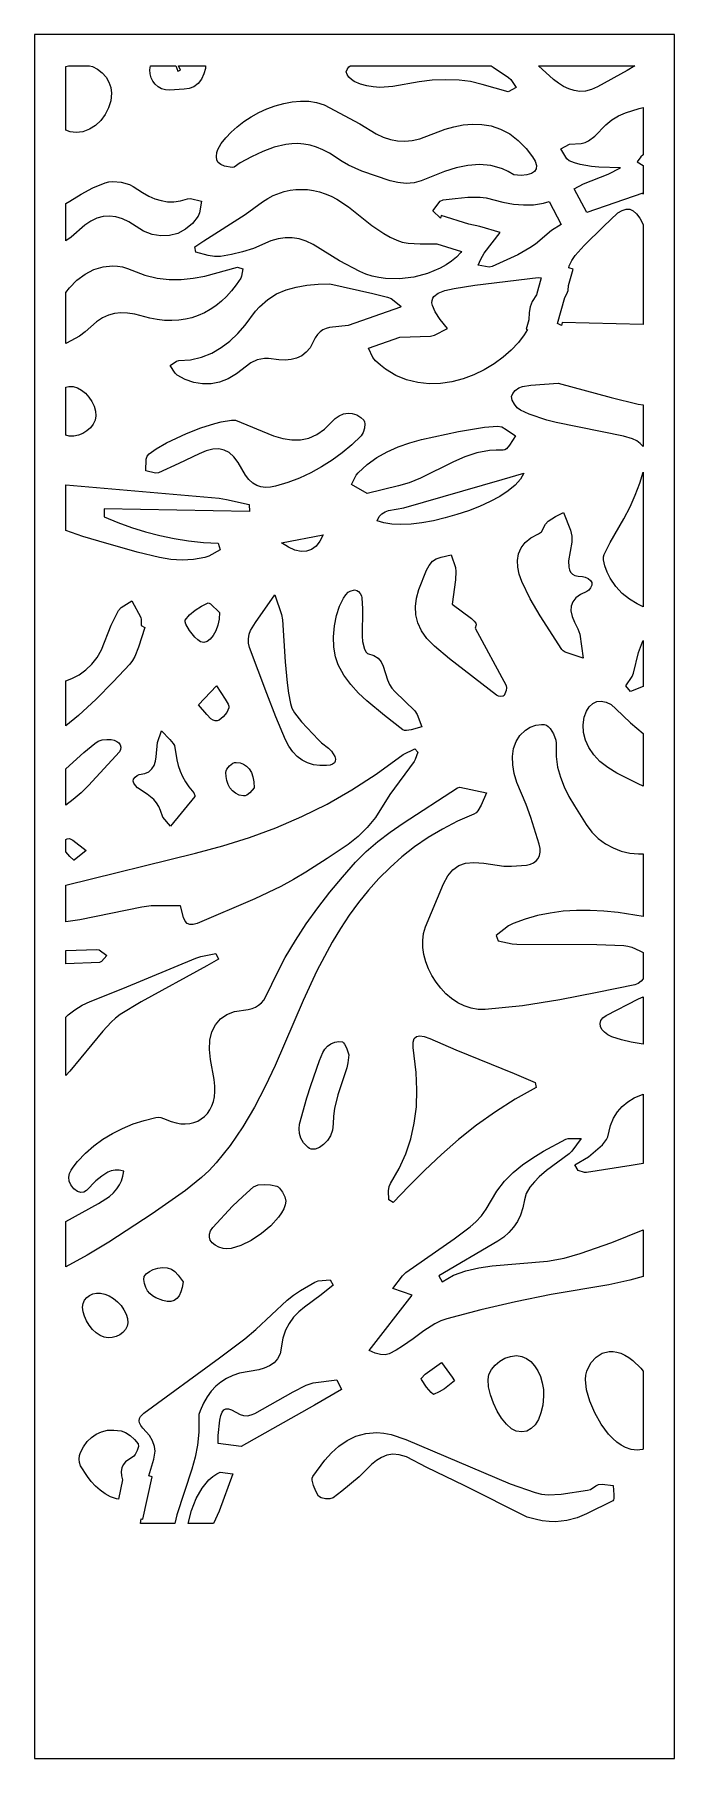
# Model space of a CAD drawing. Extents: x 0 to 408, y 0 to 1100.
import ezdxf

# ---------------------------------------------------------------- set-up
doc = ezdxf.new("R2010")
doc.units = 0
doc.layers.add('CUT', color=1, linetype='Continuous')
doc.layers.add('OUTLINE', color=7, linetype='Continuous')

msp = doc.modelspace()

# ---------------------------------------------------------------- linework, layer by layer
at = {"layer": 'CUT'}
for points in [[(20, 1038.9), (20, 1079.62), (21.67, 1080), (35.13, 1080), (36.87, 1079.49), (40.2, 1077.79), (43.14, 1075.53), (45.58, 1072.79), (47.46, 1069.65), (48.66, 1066.2), (49.11, 1062.53), (48.66, 1057.74), (47.27, 1053.15), (45.08, 1048.88), (42.22, 1045.09), (38.82, 1041.91), (35, 1039.49), (30.91, 1037.97), (26.66, 1037.49), (22.63, 1037.99)], [(85.99, 1064.55), (83.45, 1064.7), (81.06, 1065.41), (78.89, 1066.6), (77.01, 1068.21), (75.48, 1070.16), (74.35, 1072.38), (73.7, 1074.82), (73.58, 1077.39), (74.05, 1080), (90.12, 1080), (91.34, 1076.59), (93.02, 1077.25), (91.82, 1080), (109.07, 1080), (108.99, 1078.37), (108.05, 1074.87), (106.43, 1071.57), (104.25, 1068.73), (101.6, 1066.61), (98.6, 1065.46), (95.48, 1065.04)], [(199.29, 1074.49), (198.76, 1076.19), (199.22, 1077.67), (200.49, 1079.27), (201.4, 1080), (291.18, 1080), (292.47, 1079.19), (302.16, 1072.53), (303.6, 1071.2), (307.14, 1066.11), (301.95, 1063.39), (285.39, 1068.09), (277.9, 1069.94), (270.63, 1070.95), (262.11, 1071.16), (253.58, 1070.78), (245.15, 1069.81), (228.39, 1066.75), (220.06, 1066.25), (215.95, 1066.52), (211.87, 1067.22), (207.81, 1068.38), (203.76, 1070.07), (202.06, 1071.19), (200.47, 1072.74)], [(337.22, 1066.87), (333.95, 1068.93), (330.78, 1071.37), (321.3, 1080), (382.68, 1080), (377.8, 1077.12), (358.96, 1066.59), (355.08, 1064.84), (351.31, 1063.9), (347.64, 1063.71), (344.07, 1064.19), (340.59, 1065.26)], [(164.29, 1057.04), (169.64, 1057.53), (174.86, 1057.42), (179.88, 1056.65), (184.62, 1055.17), (207.31, 1042.92), (217.84, 1036.68), (222.35, 1034.58), (226.86, 1033.08), (231.42, 1032.18), (236.06, 1031.94), (240.79, 1032.36), (245.66, 1033.49), (261.73, 1039.56), (267.43, 1041.17), (273.25, 1042.3), (279.15, 1042.83), (285.11, 1042.64), (291.12, 1041.62), (297.16, 1039.64), (302.96, 1036.53), (308.42, 1032.3), (313.35, 1027.32), (317.57, 1021.98), (319.25, 1019.07), (320, 1016.49), (319.82, 1014.3), (318.74, 1012.53), (316.75, 1011.21), (313.89, 1010.4), (310.15, 1010.12), (305.57, 1010.41), (301.94, 1012.52), (298.31, 1014.18), (294.66, 1015.43), (291, 1016.3), (283.66, 1017), (276.29, 1016.48), (268.89, 1014.96), (261.47, 1012.66), (246.57, 1006.53), (242.04, 1005.25), (236.94, 1004.97), (231.71, 1005.52), (226.79, 1006.72), (208.78, 1012.81), (200.19, 1016.63), (196.13, 1018.86), (187.99, 1024.17), (183.79, 1026.4), (179.68, 1028.1), (175.64, 1029.3), (171.69, 1030.04), (167.8, 1030.35), (163.97, 1030.28), (160.19, 1029.85), (152.77, 1028.09), (145.49, 1025.35), (138.3, 1021.91), (131.15, 1018.05), (127.34, 1015.39), (126.11, 1015.14), (121.17, 1016.04), (118.89, 1016.95), (117.05, 1018.29), (116.27, 1019.9), (116.02, 1022.18), (116.25, 1024.62), (116.9, 1026.68), (119.1, 1030.42), (121.93, 1034.1), (125.3, 1037.69), (129.17, 1041.14), (133.46, 1044.39), (138.11, 1047.4), (143.04, 1050.12), (148.19, 1052.49), (153.5, 1054.47), (158.89, 1056)], [(355.15, 1015.8), (347.84, 1017.05), (344.29, 1018.05), (340.92, 1019.41), (339.3, 1020.74), (335.57, 1027.08), (341.13, 1030), (348.56, 1030.44), (350.96, 1031.15), (353.16, 1032.21), (357.12, 1035.2), (364.26, 1042.42), (368.15, 1045.45), (372.4, 1048), (376.86, 1049.96), (385.49, 1052.79), (388, 1053.49), (388, 1023.26), (386.6, 1021.86), (384.12, 1018.83), (388, 1016.44), (388, 998.11), (387.81, 998.69), (352.05, 986.4), (344.1, 1001.5), (349.94, 1004.71), (365.71, 1010.93), (373.63, 1014.81), (359.74, 1015.37)], [(47.37, 1005.97), (49.85, 1006.19), (55.19, 1005.74), (60.46, 1004.22), (62.85, 1003.11), (68.91, 999.14), (72.81, 996.93), (76.72, 995.2), (80.67, 993.98), (84.68, 993.32), (88.79, 993.26), (93.04, 993.84), (97.46, 995.11), (99.47, 995.33), (106.4, 993.67), (105.29, 986.26), (104.4, 984.15), (100.68, 979.36), (96.26, 975.68), (91.31, 973.12), (86, 971.7), (80.48, 971.44), (74.91, 972.34), (69.46, 974.42), (60.19, 980.44), (56.07, 982.43), (51.94, 983.65), (47.82, 984.1), (43.75, 983.79), (39.75, 982.71), (35.85, 980.87), (32.08, 978.27), (23.42, 970.78), (20, 968.3), (20, 992.08), (22.42, 993.71), (29.71, 998.21), (37.26, 1002.19), (45.11, 1005.41)], [(164.24, 970.27), (159.8, 970.31), (155.31, 969.68), (150.76, 968.36), (139.54, 963.54), (132.64, 961.37), (125.58, 959.7), (118.5, 958.41), (114.72, 958.35), (110.79, 959.08), (102.82, 961.11), (102.3, 964.54), (107.88, 968.43), (134.2, 985.15), (145.28, 993.32), (148.66, 995.42), (152.12, 997.2), (159.26, 999.79), (162.92, 1000.59), (166.61, 1001.06), (170.34, 1001.19), (174.1, 1000.99), (177.86, 1000.45), (181.62, 999.56), (185.38, 998.34), (189.11, 996.77), (192.81, 994.85), (200.08, 989.96), (214.97, 978.2), (222.77, 972.92), (226.81, 970.66), (230.97, 968.73), (234.49, 967.57), (238.17, 966.85), (245.89, 966.34), (256.56, 966.45), (272.28, 961.57), (271.88, 960.81), (269.06, 957.95), (265.89, 955.33), (262.4, 952.96), (258.65, 950.85), (250.48, 947.46), (241.73, 945.2), (232.72, 944.15), (223.78, 944.34), (219.43, 944.93), (215.22, 945.86), (211.19, 947.12), (207.36, 948.74), (194.45, 955.58), (177.57, 966.06), (173.1, 968.14), (168.66, 969.54)], [(289.88, 951.5), (282.82, 952.73), (284.59, 956.7), (286.65, 960.46), (296.96, 973.56), (283.87, 977.46), (276.99, 978.96), (259.26, 984.46), (258.76, 982.85), (253.92, 987.43), (258.66, 993.65), (260.43, 994.52), (268.25, 995.41), (276.2, 996.19), (284.06, 996.23), (287.88, 995.78), (298.54, 993.06), (305.27, 991.8), (311.82, 991.22), (318.22, 991.37), (324.51, 992.34), (328.03, 993.39), (335.72, 978.78), (329.58, 974.88), (319.33, 966.28), (315.77, 963.78), (308.04, 959.45), (291.81, 951.88)], [(340.58, 951.1), (340.91, 952.34), (342.58, 955.87), (344.69, 958.89), (350.44, 965.28), (362.69, 977.54), (371.88, 986.12), (374.6, 987.77), (377.15, 988.55), (379.52, 988.45), (381.76, 987.47), (383.86, 985.6), (385.86, 982.84), (387.77, 979.19), (388, 978.62), (388, 914.95), (336.39, 916.25), (335.88, 914.29), (333.35, 915.67), (338.15, 932.1), (339.47, 934.44), (340.14, 936.74), (340.4, 939.8), (343.45, 950.26)], [(59.21, 950.77), (70.36, 946.39), (78.2, 944.46), (85.91, 943.59), (93.52, 943.62), (101.07, 944.43), (108.59, 945.87), (129.43, 951.58), (132.87, 950.58), (131.98, 945.79), (131.44, 944.56), (128.59, 940.33), (125.59, 936.45), (122.43, 932.92), (119.12, 929.75), (115.65, 926.94), (112.04, 924.48), (108.29, 922.39), (104.39, 920.67), (100.36, 919.31), (96.2, 918.32), (91.91, 917.71), (87.49, 917.46), (82.95, 917.6), (78.3, 918.1), (73.53, 918.99), (63.87, 921.48), (59.37, 922.21), (55.12, 922.4), (51.05, 921.99), (47.12, 920.93), (43.28, 919.16), (39.49, 916.63), (32.29, 910.26), (28.58, 907.56), (20.48, 902.97), (20, 902.76), (20, 935.34), (22.21, 938.29), (26.99, 943.14), (32.21, 947.08), (37.81, 950), (43.7, 951.81), (49.82, 952.4), (52.93, 952.2), (56.06, 951.67)], [(143.42, 926.29), (148.65, 930.94), (154.31, 934.49), (160.37, 937.08), (166.81, 938.86), (173.61, 939.99), (180.74, 940.6), (188.18, 940.87), (215.71, 934.76), (225.13, 932.44), (227.33, 931.48), (233.57, 926.57), (233.24, 926.03), (199.92, 914.22), (188.09, 913.14), (185.85, 912.51), (183.83, 911.58), (182.02, 910.32), (180.41, 908.65), (178.98, 906.52), (175.76, 900.17), (173.28, 897.25), (170.37, 895.05), (167.09, 893.52), (163.53, 892.6), (159.76, 892.22), (155.85, 892.31), (149.11, 893.17), (146.57, 893.24), (141.97, 892.49), (137.83, 890.58), (128.74, 883.38), (123.44, 880.27), (118.02, 878.17), (112.53, 877.09), (107.02, 877), (101.55, 877.92), (96.15, 879.82), (90.87, 882.71), (89.59, 883.89), (86.49, 888.81), (90.52, 891.55), (91.91, 891.89), (99.5, 892.51), (106.52, 894.17), (113.03, 896.77), (119.03, 900.21), (124.56, 904.39), (129.65, 909.21), (134.34, 914.58), (140.98, 923.5)], [(215.77, 894), (213, 899.9), (232.8, 906.81), (252.41, 907.54), (255.01, 908.15), (263.33, 912.4), (258.63, 918.14), (255.41, 922.97), (253.67, 926.98), (253.35, 928.7), (253.41, 930.26), (253.84, 931.66), (254.65, 932.91), (257.39, 935.02), (261.65, 936.67), (267.44, 937.96), (280.64, 940.03), (321.12, 944.92), (323.09, 944.73), (319.94, 933.96), (317.28, 929.72), (316.04, 926.33), (315.33, 922.68), (315.23, 917.83), (313.53, 912.02), (314.24, 911.81), (312.27, 908.41), (308.48, 903.39), (303.93, 898.56), (298.73, 894.01), (292.97, 889.83), (286.73, 886.1), (280.1, 882.92), (273.18, 880.35), (266.05, 878.48), (258.8, 877.4), (251.51, 877.19), (244.27, 877.92), (237.17, 879.67), (230.27, 882.52), (223.67, 886.55), (220.51, 889.03), (217.45, 891.84)], [(37.96, 862.81), (38.83, 859.72), (39.08, 856.66), (38.59, 853.98), (37.41, 851.43), (35.65, 849.1), (33.42, 847.07), (30.84, 845.43), (28.03, 844.27), (25.08, 843.67), (22.12, 843.71), (20, 844.27), (20, 874.98), (21.84, 875.38), (24.61, 875.34), (27.32, 874.57), (29.97, 873.11), (32.44, 871.09), (34.67, 868.61), (36.53, 865.81)], [(309.87, 860.28), (307.79, 861.81), (305.91, 864.1), (304.57, 866.67), (304.11, 869), (304.84, 870.96), (306.53, 872.89), (308.76, 874.46), (311.06, 875.35), (316.41, 876.18), (333.94, 877.45), (367.65, 868.37), (384.9, 864.18), (388, 863.7), (388, 837.1), (386.18, 839.03), (383.91, 840.66), (381.32, 841.99), (375.57, 843.8), (332.49, 852.35), (326.7, 853.87), (315.35, 857.85)], [(79.01, 820.25), (77.23, 820.03), (70.88, 821.63), (71.21, 828.93), (71.91, 830.96), (73.04, 832.35), (77.48, 835.69), (84.22, 839.51), (96.97, 845.42), (106.14, 848.97), (114.93, 851.8), (118.94, 852.83), (125.69, 853.91), (128.22, 853.87), (152.32, 843.87), (158.28, 842.18), (164.05, 841.3), (169.62, 841.36), (174.97, 842.45), (180.08, 844.69), (184.94, 848.19), (191.58, 855.08), (194.17, 856.72), (197.04, 857.88), (199.95, 858.44), (202.6, 858.19), (205.47, 857.22), (208.06, 855.71), (209.87, 853.84), (210.29, 852.85), (210.49, 851.63), (210.32, 848.8), (209.51, 846.01), (208.19, 843.91), (202.3, 838.27), (196.14, 833.08), (189.71, 828.37), (183.01, 824.11), (176.06, 820.32), (168.85, 817), (161.4, 814.14), (153.71, 811.75), (150.41, 811.07), (147.29, 810.9), (144.37, 811.29), (141.63, 812.24), (139.08, 813.79), (136.72, 815.97), (134.55, 818.8), (129.93, 826.96), (127.13, 830.58), (124.14, 833.21), (120.91, 834.87), (117.41, 835.6), (113.61, 835.43), (109.47, 834.39), (104.98, 832.52), (92.03, 826.17)], [(300.78, 847.95), (306.67, 843.95), (302.8, 838.06), (300.85, 835.64), (299.86, 834.94), (298.86, 834.73), (294.39, 834.83), (290.11, 834.57), (282, 833.08), (274.38, 830.6), (267.11, 827.42), (246.01, 816.83), (238.75, 813.96), (232.14, 811.96), (212.01, 807.13), (202.04, 812.9), (205.04, 818.74), (206.33, 820.4), (212.09, 825.68), (218.3, 830.11), (224.93, 833.81), (231.91, 836.89), (239.18, 839.46), (246.69, 841.62), (270.3, 846.78), (286.81, 849.35), (295.2, 850.13), (297.9, 849.57)], [(309.81, 816.25), (306.42, 812.48), (301.96, 808.82), (296.6, 805.32), (290.48, 802.01), (283.78, 798.93), (276.65, 796.13), (269.26, 793.65), (261.74, 791.53), (254.27, 789.79), (246.98, 788.49), (240.02, 787.66), (233.55, 787.34), (227.71, 787.55), (222.63, 788.35), (218.47, 789.76), (219.75, 792.39), (221.45, 794.25), (223.48, 795.49), (225.76, 796.27), (235.54, 797.98), (298.09, 816.14), (311.96, 820.08)], [(362.78, 764.87), (362.81, 766.62), (363.19, 768.15), (366.97, 775.93), (375.78, 790.94), (379.81, 798.68), (383.01, 806.06), (385.88, 813.65), (388, 820.66), (388, 734.9), (384.2, 736.67), (379.22, 739.68), (374.64, 743.34), (370.56, 747.77), (367.05, 753.05), (365.14, 756.84), (363.58, 760.94)], [(107.66, 775.89), (117.17, 775.35), (118.26, 771.27), (111.12, 767.24), (108.6, 766.31), (101.32, 764.94), (94.07, 764.6), (86.85, 765.1), (79.66, 766.25), (65.38, 769.8), (40.98, 776.64), (30.8, 779.75), (20, 783.53), (20, 812.65), (117.71, 804.05), (122.49, 803.37), (136.91, 800.04), (136.97, 795.66), (44.38, 797.26), (44.35, 792.14), (53.06, 788.54), (61.88, 785.35), (70.8, 782.58), (79.84, 780.25), (89, 778.35), (98.27, 776.89)], [(342.7, 728.75), (344.16, 724.99), (346.34, 720.88), (347.73, 717.37), (349.74, 702.08), (338.25, 705.95), (337.07, 706.72), (336.21, 707.65), (322.29, 729.01), (315.97, 739.88), (310.61, 751.01), (309, 755.58), (308.08, 760.09), (307.93, 764.47), (308.61, 768.63), (310.21, 772.48), (312.82, 775.93), (316.5, 778.91), (321.36, 781.32), (323.14, 782.75), (325.83, 787.46), (327.46, 789.53), (332.09, 792.51), (337.16, 795.05), (341.78, 783.68), (342.57, 779.9), (342.54, 775.98), (340.51, 764.22), (340.58, 760.17), (341.02, 758.42), (341.79, 756.93), (342.96, 755.71), (344.56, 754.82), (346.67, 754.29), (349.33, 754.17), (351.02, 753.8), (352.91, 752.83), (354.5, 751.56), (355.3, 750.31), (355.23, 748.71), (354.56, 746.95), (353.48, 745.43), (352.18, 744.51), (348.15, 742.65), (345.18, 740.49), (343.21, 738.03), (342.17, 735.26), (342.02, 732.17)], [(169.91, 770.16), (166.03, 770.97), (161.84, 772.81), (157.38, 775.68), (183.94, 780.71), (181.94, 776.71), (179.51, 773.63), (176.68, 771.5), (173.47, 770.34)], [(250.19, 714.53), (246.68, 719.51), (244.37, 724.61), (243.16, 729.81), (242.93, 735.1), (243.58, 740.45), (245, 745.85), (249.86, 758.11), (251.52, 761.29), (253.67, 763.95), (256.13, 765.5), (259.16, 766.45), (265.68, 767.9), (268.37, 759.85), (268.64, 757.26), (268.29, 751.95), (266.26, 736.55), (278.56, 727.27), (280.39, 725.6), (281.37, 724.33), (281.66, 723.29), (280.89, 721.2), (300.64, 684.73), (300.99, 683.21), (300.79, 681.46), (299.47, 678.14), (298.68, 677.74), (297.26, 677.68), (295.71, 677.92), (294.48, 678.47), (264.62, 701.7), (255.04, 709.69)], [(60.67, 698.28), (50.11, 686.86), (39.28, 675.82), (28.07, 665.4), (20, 658.82), (20, 687.67), (23.84, 689.08), (28.56, 691.52), (32.82, 694.55), (36.62, 698.19), (39.93, 702.48), (42.74, 707.44), (48.84, 723.04), (53.55, 732.45), (55.17, 734.34), (62.03, 738.58), (67.69, 727.97), (68.02, 726.79), (68.09, 722.85), (70.32, 721.63), (66.28, 709.13), (63.94, 703.23), (62.45, 700.61)], [(112.05, 714.2), (109.98, 712.68), (107.88, 712.1), (105.86, 712.59), (104.12, 713.83), (102.3, 715.57), (98.89, 719.81), (96.5, 723.86), (95.95, 725.35), (95.98, 726.25), (98.88, 729.73), (102.46, 732.7), (106.48, 735.2), (110.7, 737.3), (111.33, 737.26), (112.18, 736.78), (117.95, 731.12), (117.73, 726.95), (116.92, 723.04), (115.63, 719.52), (113.97, 716.53)], [(163.13, 673.13), (164.14, 670.13), (165.75, 667.18), (170.29, 661.38), (180.96, 650.01), (182.98, 648.1), (187.51, 644.71), (189.42, 642.76), (191.48, 639.24), (191.85, 637.72), (191.76, 636.38), (191.17, 635.27), (190.06, 634.4), (188.42, 633.8), (186.21, 633.49), (181.94, 633.5), (177.91, 634.08), (174.14, 635.24), (170.65, 636.98), (167.47, 639.32), (164.62, 642.27), (162.12, 645.84), (159.99, 650.04), (153.91, 664.71), (148.11, 679.42), (137.08, 708.86), (136.45, 711.56), (136.37, 714.48), (136.8, 717.32), (137.72, 719.73), (140.81, 724.87), (153.11, 742.47), (157.39, 729.89), (158.02, 726.54), (159.8, 699.76), (160.97, 686.41), (161.89, 679.76)], [(207.56, 743.33), (208.36, 741.86), (208.75, 740.47), (209, 733.52), (208.93, 716.17), (209.17, 712.7), (210.42, 707.9), (211.39, 705.88), (212.35, 704.95), (216.23, 703.79), (219.04, 702), (221, 699.71), (222.36, 697.05), (225.08, 688.18), (226.34, 685.37), (227.84, 683.03), (229.64, 680.84), (242.45, 668.41), (243.92, 666.18), (246.93, 658.3), (240.19, 656.4), (237.11, 655.84), (235.85, 655.94), (234.85, 656.41), (223.15, 665.46), (211.77, 674.77), (206.48, 679.8), (201.6, 685.25), (197.26, 691.22), (193.56, 697.82), (191.8, 702.97), (190.86, 709.07), (190.7, 715.74), (191.27, 722.6), (192.52, 729.25), (194.42, 735.31), (196.91, 740.39), (198.38, 742.43), (199.97, 744.09), (201.14, 744.85), (204.07, 745.56), (205.39, 745.34), (206.51, 744.58)], [(388, 684.04), (380.02, 680.7), (376.88, 684.49), (380.94, 690.41), (381.9, 692.55), (385.14, 705.64), (387.61, 712.57), (388, 713.25)], [(121.65, 675.84), (123.47, 672.68), (123.88, 671.4), (123.87, 670.3), (122.54, 667.34), (120.28, 664.54), (117.65, 662.57), (116.36, 662.09), (115.2, 662.06), (113.82, 662.57), (112.47, 663.46), (109.82, 666.08), (104.57, 672.25), (115.96, 684.47)], [(353.6, 671.03), (355.85, 673.12), (358.45, 674.36), (361.33, 674.69), (364.38, 674.05), (367.53, 672.4), (370.69, 669.67), (379.87, 660.72), (388, 653.92), (388, 620.44), (384.77, 621.92), (371.26, 628.77), (365.44, 632.29), (360.51, 636.21), (356.5, 640.46), (353.41, 644.98), (351.25, 649.71), (350.04, 654.58), (349.79, 659.54), (350.52, 664.52), (351.8, 668.15)], [(52.47, 648.99), (53.72, 647.96), (54.55, 646.72), (54.93, 645.33), (54.84, 643.85), (54.23, 642.34), (34.49, 620.9), (29.7, 616.19), (24.74, 611.83), (20, 608.3), (20, 631.49), (31.46, 641.85), (38.36, 647.7), (40.57, 649.03), (43.2, 649.88), (46.03, 650.26), (48.81, 650.18), (50.82, 649.75)], [(64.15, 626.24), (65.42, 627.29), (66.73, 627.76), (70.23, 628.39), (72.9, 629.63), (74.85, 631.42), (76.2, 633.67), (77.07, 636.29), (77.59, 639.21), (78.39, 648.2), (80.98, 655.68), (86.26, 650.27), (88.49, 647.58), (89.21, 646.25), (90.69, 637.22), (91.6, 633.54), (92.8, 629.96), (94.32, 626.5), (96.19, 623.15), (98.45, 619.9), (101.63, 616.06), (102.26, 614.37), (102.2, 613.85), (86.65, 594.77), (81.78, 600.58), (80.37, 604.83), (79.2, 607.45), (77.72, 609.76), (75.98, 611.82), (71.86, 615.33), (65.74, 619.4), (64.4, 620.77), (63.37, 622.26), (62.89, 623.68), (63.2, 624.93)], [(388, 497.42), (386.83, 495.97), (384.89, 494.52), (382.71, 493.67), (358.73, 488.67), (334.89, 484.08), (311.11, 480.33), (287.32, 477.8), (282.75, 477.85), (278.29, 478.65), (273.97, 480.14), (269.83, 482.23), (265.93, 484.87), (262.28, 487.99), (258.95, 491.51), (255.96, 495.37), (253.35, 499.51), (251.17, 503.85), (249.46, 508.34), (248.25, 512.91), (247.59, 517.49), (247.52, 522.03), (248.07, 526.45), (249.3, 530.69), (260.7, 558.02), (263.57, 563.23), (266.74, 567.1), (270.41, 569.73), (274.79, 571.23), (280.09, 571.71), (286.5, 571.27), (299.12, 569.41), (304.02, 569.28), (313.68, 570.07), (316.13, 570.6), (318.21, 571.49), (319.9, 572.72), (321.18, 574.27), (322.02, 576.13), (322.4, 578.29), (322.29, 580.72), (321.67, 583.41), (316.36, 600.4), (313.35, 608.79), (307.44, 622.78), (305.76, 628.51), (304.85, 634.09), (304.73, 639.41), (305.45, 644.37), (307.02, 648.88), (309.5, 652.83), (312.92, 656.12), (315.95, 657.94), (319.55, 659.28), (323.2, 659.83), (324.88, 659.71), (326.37, 659.26), (327.57, 658.46), (328.75, 657.19), (330.84, 653.71), (332.27, 649.74), (332.61, 647.85), (332.55, 639.28), (333.46, 632.61), (335.23, 626.17), (337.71, 619.9), (340.74, 613.78), (344.17, 607.78), (351.65, 596.01), (355.3, 591.15), (359.43, 587.03), (363.97, 583.64), (368.87, 580.97), (374.07, 579), (379.51, 577.73), (385.13, 577.14), (388, 577.18), (388, 537.34), (372.02, 539.71), (363.02, 540.64), (354.2, 541.11), (345.55, 541.08), (337.08, 540.54), (328.81, 539.46), (320.72, 537.82), (312.84, 535.61), (305.16, 532.8), (302.21, 531.24), (294.21, 525.07), (295.52, 521.63), (304.59, 519.83), (307.57, 519.58), (358.4, 519.29), (375.71, 518.69), (378.2, 518.34), (380.74, 517.61), (385.94, 515.33), (388, 514.27)], [(212.17, 593.97), (206.27, 588.29), (199.93, 583.19), (186.49, 574.14), (172.97, 565.63), (165.14, 560.81), (157.1, 556.39), (140.53, 548.42), (103.73, 532.76), (101.1, 532.08), (99.02, 532.07), (97.36, 532.8), (96.05, 534.31), (94.97, 536.67), (93.1, 544.15), (80.6, 544.14), (74.42, 543.96), (68.4, 543.3), (28.98, 535.15), (20, 533.8), (20, 557.17), (102.72, 577.6), (119.99, 582.27), (137.05, 587.68), (153.86, 593.89), (170.38, 600.97), (186.57, 608.98), (202.38, 617.98), (217.79, 628.04), (234.96, 640.69), (242.5, 644.13), (244.39, 642.04), (242.77, 637.41), (242.01, 636.05), (226.52, 615.06), (217.47, 600.38)], [(138.23, 629.14), (139.22, 626.42), (139.83, 623.17), (140.04, 619.38), (137.2, 616.24), (135.26, 614.67), (134.21, 614.23), (133.13, 614.14), (130.39, 614.75), (128.07, 615.87), (126.15, 617.43), (124.62, 619.35), (123.45, 621.55), (122.63, 623.96), (122.13, 626.5), (121.94, 629.1), (122.11, 630.14), (122.61, 631.24), (124.31, 633.41), (126.49, 635.04), (127.59, 635.49), (128.6, 635.6), (131.07, 635.19), (133.3, 634.36), (135.25, 633.09), (136.9, 631.35)], [(87.11, 406.45), (90.21, 405.54), (93.22, 405.03), (96.14, 404.91), (98.93, 405.17), (101.57, 405.79), (104.05, 406.76), (106.33, 408.07), (108.39, 409.71), (110.22, 411.65), (111.79, 413.89), (113.07, 416.42), (114.05, 419.21), (114.7, 422.25), (115, 425.53), (114.92, 429.04), (114.45, 433.26), (112.16, 446.01), (111.49, 452.44), (111.83, 458.32), (113.14, 463.56), (115.4, 468.1), (118.57, 471.85), (122.65, 474.74), (127.59, 476.7), (136.18, 477.96), (138.68, 478.56), (140.91, 479.45), (142.88, 480.62), (144.62, 482.08), (146.14, 483.84), (148.63, 488.28), (153.97, 499.88), (159.88, 511.11), (166.3, 521.98), (173.21, 532.52), (180.53, 542.75), (188.24, 552.71), (196.27, 562.41), (204.59, 571.86), (211.42, 578.76), (218.86, 585.12), (226.77, 591.08), (235.05, 596.76), (269.66, 619.31), (271.15, 619.7), (288.21, 616.2), (284.69, 608.25), (282.7, 604.73), (281.47, 603.43), (280.01, 602.55), (269.7, 598.03), (260, 593.03), (250.88, 587.56), (242.31, 581.65), (234.26, 575.31), (226.7, 568.57), (219.58, 561.45), (212.9, 553.97), (206.6, 546.15), (200.68, 538.01), (195.09, 529.57), (189.81, 520.85), (180.07, 502.65), (171.26, 483.57), (153.37, 442.16), (147.03, 428.7), (140.25, 415.62), (132.88, 403.07), (124.78, 391.16), (115.81, 380.03), (111.29, 375.24), (106.51, 370.75), (96.34, 362.45), (74.93, 347.48), (47.48, 329.54), (33.58, 321.19), (20, 313.61), (20, 342.7), (40.86, 354.12), (47.71, 358.62), (50.36, 360.95), (52.52, 363.39), (54.22, 365.95), (55.49, 368.67), (56.36, 371.58), (56.85, 374.7), (53.93, 375.35), (51.32, 375.39), (48.96, 374.93), (46.81, 374.07), (42.89, 371.52), (39.18, 368.5), (33.11, 362.32), (31.4, 361.34), (29.52, 361.05), (27.44, 361.69), (25.11, 363.51), (23.15, 366), (22.16, 368.46), (21.97, 370.85), (22.41, 373.16), (23.34, 375.35), (24.6, 377.39), (27.43, 380.92), (32.48, 386.16), (37.88, 390.88), (43.63, 395.1), (49.71, 398.83), (56.13, 402.07), (62.86, 404.85), (69.91, 407.16), (77.26, 409.01), (78.83, 409.14), (80.54, 408.94), (82.29, 408.46)], [(25.01, 573.08), (22.55, 575.45), (20, 578.44), (20, 586.29), (20.77, 586.82), (22.38, 586.99), (24.53, 586.03), (32.87, 579.31), (25.34, 573.08)], [(41.45, 507.96), (20, 507.02), (20, 515.53), (39.83, 516.26), (41.27, 515.88), (46.13, 512.35), (42.75, 508.49)], [(109.79, 505.67), (67.98, 482.87), (54.71, 474.7), (51.64, 472.43), (48.79, 469.84), (43.54, 464.02), (22.6, 438.49), (20, 435.73), (20, 473.1), (21.38, 474.41), (25.72, 477.69), (30.43, 480.57), (35.48, 483.09), (56.27, 491.3), (102.9, 510.65), (105.94, 511.65), (115.58, 513.68), (117.22, 509.97)], [(388, 486), (388, 455.79), (386.74, 455.92), (380.43, 456.98), (374.17, 458.51), (368.06, 460.53), (365.41, 461.81), (363.28, 463.39), (361.71, 465.17), (360.77, 467.08), (360.52, 469.02), (361.02, 470.89), (362.32, 472.61), (364.49, 474.09), (385.1, 484.69)], [(176.47, 388.81), (175.37, 389.16), (174.4, 389.8), (171.58, 392.75), (169.81, 395.74), (168.91, 398.74), (168.69, 401.73), (168.99, 404.71), (173.59, 421.48), (176.18, 429.49), (181.71, 445.37), (183.77, 450.42), (185.12, 452.68), (186.8, 454.54), (188.89, 455.98), (191.38, 457.09), (193.95, 457.59), (196.25, 457.23), (197.03, 456.67), (197.71, 455.78), (198.84, 453.37), (200.39, 448.88), (199.77, 443.89), (199.16, 440.63), (193.38, 423.56), (191.24, 414.63), (190.65, 409.89), (190.5, 404.89), (190.06, 400.96), (188.73, 397.38), (186.74, 394.26), (184.3, 391.72), (181.63, 389.89), (178.95, 388.88)], [(226.06, 364.95), (226.85, 366.79), (232.5, 376.47), (236.67, 385.72), (239.87, 395.35), (242.12, 405.37), (243.43, 415.77), (243.83, 426.55), (243.32, 437.69), (241.4, 453.7), (241.46, 457.08), (242.14, 459.39), (243.5, 460.7), (245.56, 461.1), (248.38, 460.65), (252.01, 459.43), (268.59, 452.18), (305.7, 437.11), (319.21, 431.3), (319.84, 428.06), (306.52, 420.67), (293.88, 412.64), (281.85, 404.04), (270.37, 394.93), (259.37, 385.38), (248.8, 375.45), (238.6, 365.2), (228.71, 354.68), (225.81, 356.48), (225.76, 362.13)], [(371.58, 412.62), (374.7, 416.05), (378.32, 418.98), (382.38, 421.48), (388, 423.96), (388, 379.68), (380.31, 378.32), (351.9, 373.9), (350.67, 373.94), (346.57, 375.22), (344.57, 378.77), (353.11, 383.81), (362.01, 391.62), (364.57, 394.88), (365.44, 396.65), (367.13, 403.94), (369.03, 408.61)], [(267.49, 331.66), (277.64, 339.21), (281.45, 342.53), (284.92, 346.32), (287.97, 350.5), (294.71, 362.07), (299.61, 368.33), (305.14, 373.88), (311.2, 378.85), (317.69, 383.35), (324.53, 387.51), (338.81, 395.26), (340.18, 395.63), (348.42, 395.53), (342.59, 387.53), (340.89, 385.83), (326.31, 375.08), (321.79, 371.19), (318.66, 368), (315.77, 364.46), (313.52, 360.6), (312.31, 356.42), (311.34, 351.32), (309.83, 346.74), (307.82, 342.63), (305.33, 338.96), (302.42, 335.67), (299.12, 332.72), (295.46, 330.05), (257.85, 308.03), (259.82, 304.2), (267.16, 308.33), (275, 311.23), (283.23, 313.17), (291.77, 314.39), (327.09, 317.35), (337.63, 319.34), (347.94, 322.16), (368.09, 329.25), (388, 337.22), (388, 307.64), (379.49, 305.27), (366.15, 302.33), (329.36, 295.96), (306.7, 291.35), (284.54, 286.2), (262.89, 280.59), (258.94, 279.22), (255.22, 277.39), (248.23, 272.8), (241.48, 267.73), (234.52, 263.08), (230.51, 260.47), (226.09, 258.23), (223.52, 257.67), (220.61, 257.72), (217.26, 258.55), (213.41, 260.31), (240.78, 295.53), (228.46, 299.98), (234.66, 308.07), (236.76, 310)], [(156.21, 363.87), (158.07, 361.32), (159.55, 358.31), (160.17, 355.68), (159.86, 353.28), (158.95, 350.73), (157.51, 348.08), (155.6, 345.36), (150.65, 339.95), (144.63, 334.88), (138.06, 330.53), (131.49, 327.26), (125.41, 325.44), (122.71, 325.19), (120.33, 325.43), (117.46, 326.33), (115.1, 327.54), (113.29, 329.03), (112.06, 330.73), (111.46, 332.62), (111.51, 334.64), (112.26, 336.75), (113.73, 338.9), (126.13, 352.35), (132.75, 358.69), (139.69, 364.67), (141.02, 365.47), (142.61, 365.99), (146.36, 366.33), (150.47, 365.96), (154.45, 365.15), (155.28, 364.72)], [(87.34, 312.32), (89.55, 310.77), (91.53, 308.49), (94.69, 304.13), (94.12, 300.62), (93.29, 297.68), (92.18, 295.31), (90.77, 293.51), (89.05, 292.29), (86.98, 291.66), (84.57, 291.61), (81.78, 292.14), (77.28, 293.93), (75.29, 295.19), (73.54, 296.7), (72.06, 298.5), (70.89, 300.58), (70.07, 302.98), (69.65, 305.7), (70.01, 307.49), (71.27, 309.19), (73.22, 310.7), (75.71, 311.93), (78.55, 312.8), (81.55, 313.22), (84.54, 313.09)], [(75.15, 202.68), (73.23, 206.05), (69.12, 210.72), (67.8, 212.49), (67.02, 214.1), (66.73, 215.56), (66.9, 216.91), (67.49, 218.15), (69.8, 220.45), (117.95, 255.69), (134.11, 267.88), (141.02, 273.67), (160.98, 292.36), (165.15, 295.62), (169.54, 298.61), (178.8, 304.02), (180.94, 304.77), (188.42, 305.43), (190.46, 301.96), (182.81, 295.81), (172.21, 288.04), (168.51, 284.92), (165.16, 281.5), (162.26, 277.65), (159.93, 273.25), (158.28, 268.18), (156.63, 258.18), (155.01, 254.91), (152.68, 252.39), (149.79, 250.48), (146.49, 249.09), (142.91, 248.07), (130.78, 245.77), (126.45, 244.36), (122.48, 242.52), (118.86, 240.23), (115.6, 237.51), (112.68, 234.34), (110.09, 230.74), (107.83, 226.69), (105.61, 221.93), (104.86, 219.4), (104.67, 216.77), (104.72, 208.15), (103.91, 199.98), (102.4, 192.18), (100.39, 184.65), (90.79, 155.43), (89.53, 150), (67.52, 150), (67.99, 152.99), (69.1, 152.75), (75.06, 179.8), (72.89, 180.28), (76.08, 191.09), (76.84, 196.1), (76.45, 199.18)], [(57.96, 273.72), (56.34, 271.9), (54.32, 270.39), (52.01, 269.26), (49.51, 268.57), (46.94, 268.4), (44.41, 268.8), (41.84, 269.9), (39.33, 271.61), (36.98, 273.82), (34.88, 276.39), (33.12, 279.22), (31.77, 282.16), (30.94, 285.1), (30.7, 287.93), (31.06, 290.32), (31.95, 292.4), (33.29, 294.13), (35.03, 295.49), (37.12, 296.43), (39.48, 296.91), (42.07, 296.91), (44.81, 296.37), (47.65, 295.23), (50.37, 293.54), (52.9, 291.42), (55.15, 288.96), (57.02, 286.28), (58.43, 283.49), (59.3, 280.7), (59.52, 278.02), (59.05, 275.78)], [(289.13, 241.83), (289.73, 245.11), (291.29, 248.22), (293.63, 251.05), (296.57, 253.47), (299.93, 255.36), (303.54, 256.59), (307.21, 257.04), (310.77, 256.58), (313.67, 255.33), (316.35, 253.31), (318.76, 250.62), (320.84, 247.39), (322.52, 243.72), (323.74, 239.72), (324.44, 235.51), (324.55, 231.19), (323.99, 225.54), (322.87, 220.59), (321.24, 216.39), (319.15, 213.01), (316.65, 210.5), (313.78, 208.93), (310.59, 208.35), (307.14, 208.81), (304.04, 210.39), (300.88, 213.25), (297.82, 217.11), (295.01, 221.69), (292.59, 226.72), (290.7, 231.94), (289.5, 237.06)], [(351.47, 244.65), (352.12, 247.23), (354.68, 252.37), (358, 256.18), (361.96, 258.64), (366.42, 259.68), (368.8, 259.67), (371.25, 259.29), (373.75, 258.54), (376.3, 257.41), (378.87, 255.9), (381.44, 254), (386.52, 249.02), (388, 247.14), (388, 197.34), (387.65, 197.17), (384.15, 196.84), (380.34, 197.27), (376.83, 198.36), (374.04, 199.85), (371.28, 201.83), (368.6, 204.23), (366, 206.99), (361.21, 213.37), (357.12, 220.5), (353.95, 227.91), (351.91, 235.14), (351.23, 241.73)], [(258.06, 233.88), (254.43, 232.19), (252.82, 233.61), (249.99, 237.03), (246.61, 241.88), (246.43, 242.5), (248.98, 245.13), (259.42, 252.66), (266.27, 243.38), (267.69, 241.01), (261.48, 235.97)], [(173.27, 238.12), (177.75, 239.6), (192.73, 241.55), (195.62, 235.43), (178.56, 225.42), (131.69, 199), (117.02, 201.08), (116.98, 206.15), (118.16, 215.87), (118.79, 218.82), (119.61, 221), (120.65, 222.43), (121.98, 223.15), (123.63, 223.19), (125.65, 222.58), (131.04, 219.55), (133.17, 218.78), (135.68, 218.75), (138.2, 219.27), (140.38, 220.14), (164.83, 233.88)], [(39.29, 207.03), (42.7, 208.54), (46.48, 209.41), (50.65, 209.59), (55.2, 209.06), (58.03, 207.98), (60.97, 206), (63.76, 203.48), (66.15, 200.76), (66.29, 199.12), (65.52, 196.54), (64.13, 193.95), (63.3, 192.94), (58.03, 189.26), (56.55, 187.48), (55.59, 185.46), (55.21, 183.12), (55.44, 180.43), (56.19, 177.8), (53.45, 165.39), (52.22, 165.61), (48.42, 167), (44.95, 168.86), (41.78, 171.14), (38.87, 173.78), (36.2, 176.73), (33.73, 179.92), (29.26, 186.85), (28.58, 188.77), (28.43, 191.03), (28.7, 193.28), (29.29, 195.19), (31.26, 198.95), (33.58, 202.2), (36.26, 204.91)], [(361.84, 174.97), (368.95, 174.23), (369.42, 168.34), (369.4, 165.82), (369.14, 164.96), (368.66, 164.48), (351.94, 156.13), (345.96, 153.63), (339.4, 151.84), (332.06, 151.09), (328.03, 151.21), (323.72, 151.71), (319.12, 152.64), (314.18, 154.03), (273.86, 174.22), (250.06, 185.75), (237.15, 192.5), (232.52, 193.85), (228.37, 194.15), (224.61, 193.54), (221.17, 192.15), (217.97, 190.12), (214.93, 187.58), (206.9, 179.66), (196.02, 170.49), (190.34, 166.27), (188.24, 165.63), (185.41, 165.71), (182.74, 166.35), (181.12, 167.4), (179.32, 170.61), (177.82, 174.24), (177.03, 177.56), (177.03, 178.88), (177.36, 179.86), (185.04, 190.32), (189.34, 195.07), (194.05, 199.3), (199.23, 202.85), (204.95, 205.57), (211.28, 207.31), (218.3, 207.91), (222.71, 207.58), (227.28, 206.67), (236.77, 203.58), (303.22, 175.31), (319.21, 169.65), (323.32, 168.7), (327.47, 168.31), (335.84, 168.72), (352.64, 171.13), (354.49, 171.74), (357.82, 174.04), (359.66, 174.8)], [(118.37, 182.71), (126.34, 181.58), (117.62, 157.91), (114.02, 150), (97.88, 150), (100.02, 158.19), (103.07, 165.9), (106.84, 172.53), (111.23, 177.84), (113.63, 179.94), (116.14, 181.64)]]:
    msp.add_lwpolyline(points, close=True, dxfattribs=at)
at = {"layer": 'OUTLINE'}
msp.add_lwpolyline([(0, 0), (408, 0), (408, 1100), (0, 1100)], close=True, dxfattribs=at)

doc.saveas('drawing.dxf')
